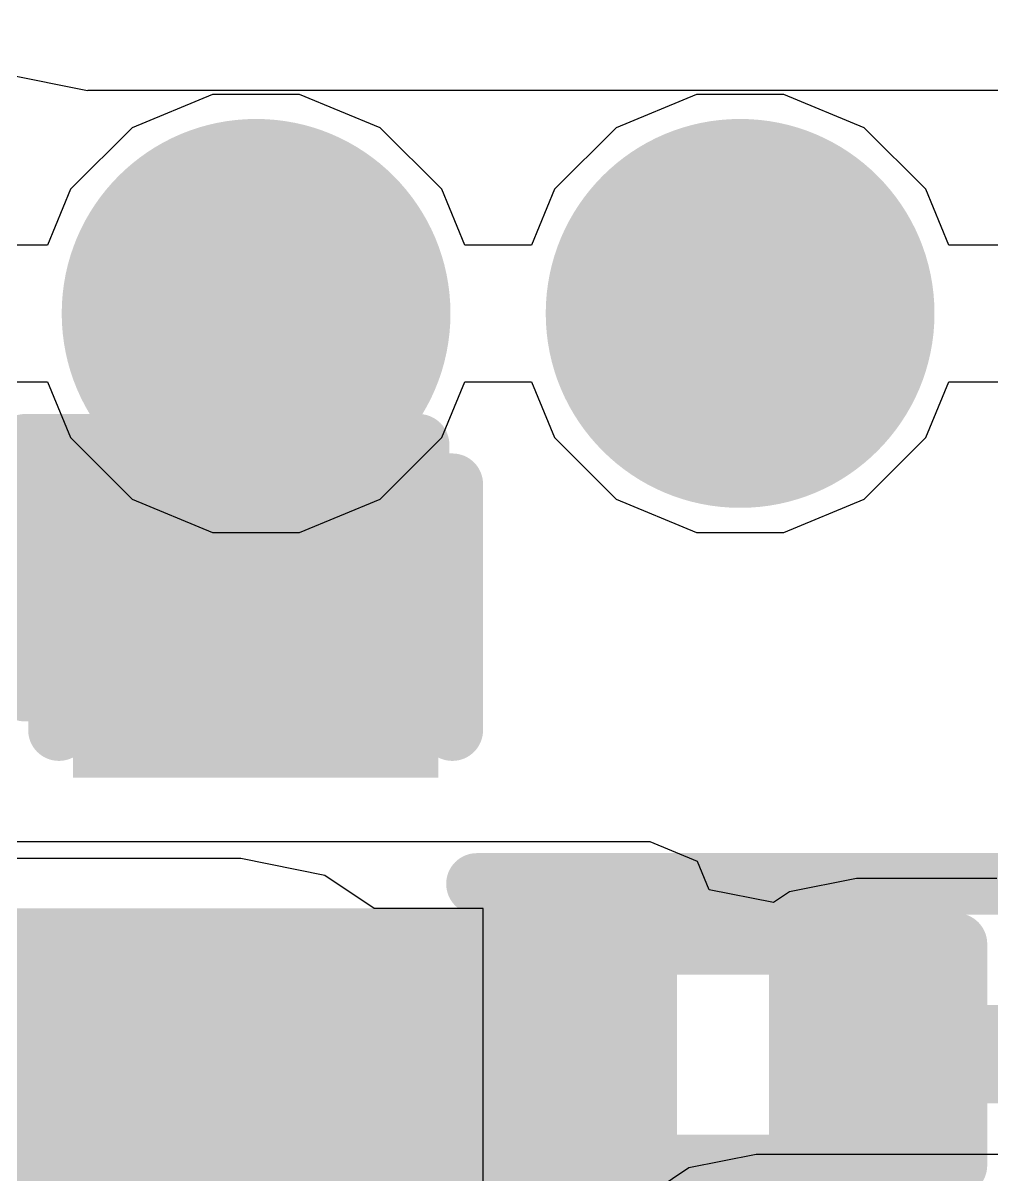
# Model space of a CAD drawing. Header units: inches. Extents: x -2.7 to 10.9, y -2.9 to 7.4.
# Drawn here: x -0.5389 to -0.4601, y 0.8063 to 0.9 of the extents above; entities that cross this region are included whole.
import ezdxf

# ---------------------------------------------------------------- set-up
doc = ezdxf.new("R2010")
doc.units = ezdxf.units.IN
doc.header["$MEASUREMENT"] = 0
for name, color, linetype in [('Board Outline', 216, 'Continuous'), ('Bottom Layer', 5, 'Continuous'), ('Bottom Overlay', 54, 'Continuous'), ('Bottom Paste', 16, 'Continuous'), ('Bottom Solder', 6, 'Continuous'), ('Drill Drawing', 1, 'Continuous'), ('Layer 2', 16, 'Continuous'), ('Layer 3', 76, 'Continuous'), ('Top Layer', 1, 'Continuous'), ('Top Overlay', 2, 'Continuous'), ('Top Paste', 8, 'Continuous'), ('Top Solder', 216, 'Continuous'), ('Via Holes', 16, 'Continuous')]:
    doc.layers.add(name, color=color, linetype=linetype)

# ---------------------------------------------------------------- blocks, each defined once
blk = doc.blocks.new('IND_0201_44')
at = {"layer": 'Top Layer'}
for points in [[(-0.015748, 0.005906), (-0.005905, 0.005906), (-0.005905, -0.005906), (-0.015748, -0.005906)], [(0.005906, 0.005906), (0.015748, 0.005906), (0.015748, -0.005906), (0.005906, -0.005906)]]:
    blk.add_hatch(color=1, dxfattribs=at).paths.add_polyline_path(points)
at = {"layer": 'Top Paste'}
for points in [[(-0.015748, 0.005906), (-0.005905, 0.005906), (-0.005905, -0.005906), (-0.015748, -0.005906)], [(0.005906, 0.005906), (0.015748, 0.005906), (0.015748, -0.005906), (0.005906, -0.005906)]]:
    blk.add_hatch(color=8, dxfattribs=at).paths.add_polyline_path(points)
at = {"layer": 'Top Solder'}
for points in [[(-0.017913, 0.008071), (-0.00374, 0.008071), (-0.00374, -0.008071), (-0.017913, -0.008071)], [(0.00374, 0.008071), (0.017913, 0.008071), (0.017913, -0.008071), (0.00374, -0.008071)]]:
    blk.add_hatch(color=216, dxfattribs=at).paths.add_polyline_path(points)
at = {"layer": 'Top Overlay'}
for points in [[(-0.019, 0.009, 0.005, 0.005, 0), (0.019, 0.009, 0.005, 0.005, 0)], [(-0.019, -0.009, 0.005, 0.005, 0), (-0.019, 0.009, 0.005, 0.005, 0)], [(0.019, -0.009, 0.005, 0.005, 0), (0.019, 0.009, 0.005, 0.005, 0)], [(-0.019, -0.009, 0.005, 0.005, 0), (0.019, -0.009, 0.005, 0.005, 0)]]:
    blk.add_lwpolyline(points, format="xyseb", dxfattribs=at)
for points in [[(-0.02025, 0.009, 0.0025, 0.0025, 1), (-0.01775, 0.009, 0.0025, 0.0025, 1)], [(-0.02025, 0.009, 0.0025, 0.0025, 1), (-0.01775, 0.009, 0.0025, 0.0025, 1)], [(0.01775, 0.009, 0.0025, 0.0025, 1), (0.02025, 0.009, 0.0025, 0.0025, 1)], [(0.01775, 0.009, 0.0025, 0.0025, 1), (0.02025, 0.009, 0.0025, 0.0025, 1)], [(-0.02025, -0.009, 0.0025, 0.0025, 1), (-0.01775, -0.009, 0.0025, 0.0025, 1)], [(-0.02025, -0.009, 0.0025, 0.0025, 1), (-0.01775, -0.009, 0.0025, 0.0025, 1)], [(0.01775, -0.009, 0.0025, 0.0025, 1), (0.02025, -0.009, 0.0025, 0.0025, 1)], [(0.01775, -0.009, 0.0025, 0.0025, 1), (0.02025, -0.009, 0.0025, 0.0025, 1)]]:
    blk.add_lwpolyline(points, format="xyseb", close=True, dxfattribs=at)
blk = doc.blocks.new('C___0402_B_317')
at = {"layer": 'Bottom Layer'}
for points in [[(-0.0095, 0.0125), (-0.0095, -0.0125), (-0.0275, -0.0125), (-0.0275, 0.0125)], [(0.0275, 0.0125), (0.0275, -0.0125), (0.0095, -0.0125), (0.0095, 0.0125)]]:
    blk.add_hatch(color=5, dxfattribs=at).paths.add_polyline_path(points)
at = {"layer": 'Bottom Paste'}
for points in [[(-0.0095, 0.0125), (-0.0095, -0.0125), (-0.0275, -0.0125), (-0.0275, 0.0125)], [(0.0275, 0.0125), (0.0275, -0.0125), (0.0095, -0.0125), (0.0095, 0.0125)]]:
    blk.add_hatch(color=16, dxfattribs=at).paths.add_polyline_path(points)
at = {"layer": 'Bottom Solder'}
for points in [[(-0.007138, 0.014862), (-0.007138, -0.014862), (-0.029862, -0.014862), (-0.029862, 0.014862)], [(0.029862, 0.014862), (0.029862, -0.014862), (0.007138, -0.014862), (0.007138, 0.014862)]]:
    blk.add_hatch(color=6, dxfattribs=at).paths.add_polyline_path(points)
at = {"layer": 'Bottom Overlay'}
for points in [[(-0.011, 0.016, 0.005, 0.005, 0), (-0.031, 0.016, 0.005, 0.005, 0)], [(-0.031, -0.016, 0.005, 0.005, 0), (-0.031, 0.016, 0.005, 0.005, 0)], [(0.031, 0.016, 0.005, 0.005, 0), (0.011, 0.016, 0.005, 0.005, 0)], [(0.031, -0.016, 0.005, 0.005, 0), (0.031, 0.016, 0.005, 0.005, 0)], [(-0.011, -0.016, 0.005, 0.005, 0), (-0.031, -0.016, 0.005, 0.005, 0)], [(0.031, -0.016, 0.005, 0.005, 0), (0.011, -0.016, 0.005, 0.005, 0)]]:
    blk.add_lwpolyline(points, format="xyseb", dxfattribs=at)
for points in [[(-0.03225, 0.016, 0.0025, 0.0025, 1), (-0.02975, 0.016, 0.0025, 0.0025, 1)], [(-0.03225, 0.016, 0.0025, 0.0025, 1), (-0.02975, 0.016, 0.0025, 0.0025, 1)], [(-0.01225, 0.016, 0.0025, 0.0025, 1), (-0.00975, 0.016, 0.0025, 0.0025, 1)], [(0.00975, 0.016, 0.0025, 0.0025, 1), (0.01225, 0.016, 0.0025, 0.0025, 1)], [(0.02975, 0.016, 0.0025, 0.0025, 1), (0.03225, 0.016, 0.0025, 0.0025, 1)], [(0.02975, 0.016, 0.0025, 0.0025, 1), (0.03225, 0.016, 0.0025, 0.0025, 1)], [(-0.03225, -0.016, 0.0025, 0.0025, 1), (-0.02975, -0.016, 0.0025, 0.0025, 1)], [(-0.03225, -0.016, 0.0025, 0.0025, 1), (-0.02975, -0.016, 0.0025, 0.0025, 1)], [(-0.01225, -0.016, 0.0025, 0.0025, 1), (-0.00975, -0.016, 0.0025, 0.0025, 1)], [(0.00975, -0.016, 0.0025, 0.0025, 1), (0.01225, -0.016, 0.0025, 0.0025, 1)], [(0.02975, -0.016, 0.0025, 0.0025, 1), (0.03225, -0.016, 0.0025, 0.0025, 1)], [(0.02975, -0.016, 0.0025, 0.0025, 1), (0.03225, -0.016, 0.0025, 0.0025, 1)]]:
    blk.add_lwpolyline(points, format="xyseb", close=True, dxfattribs=at)
blk = doc.blocks.new('C___0402_320')
at = {"layer": 'Top Layer'}
for points in [[(-0.0275, -0.0125), (-0.0275, 0.0125), (-0.0095, 0.0125), (-0.0095, -0.0125)], [(0.0095, -0.0125), (0.0095, 0.0125), (0.0275, 0.0125), (0.0275, -0.0125)]]:
    blk.add_hatch(color=1, dxfattribs=at).paths.add_polyline_path(points)
at = {"layer": 'Top Paste'}
for points in [[(-0.0275, -0.0125), (-0.0275, 0.0125), (-0.0095, 0.0125), (-0.0095, -0.0125)], [(0.0095, -0.0125), (0.0095, 0.0125), (0.0275, 0.0125), (0.0275, -0.0125)]]:
    blk.add_hatch(color=8, dxfattribs=at).paths.add_polyline_path(points)
at = {"layer": 'Top Solder'}
for points in [[(-0.029862, -0.014862), (-0.029862, 0.014862), (-0.007138, 0.014862), (-0.007138, -0.014862)], [(0.007138, -0.014862), (0.007138, 0.014862), (0.029862, 0.014862), (0.029862, -0.014862)]]:
    blk.add_hatch(color=216, dxfattribs=at).paths.add_polyline_path(points)
at = {"layer": 'Top Overlay'}
for points in [[(-0.031, -0.016, 0.005, 0.005, 0), (-0.031, 0.016, 0.005, 0.005, 0)], [(-0.011, 0.016, 0.005, 0.005, 0), (-0.031, 0.016, 0.005, 0.005, 0)], [(0.031, 0.016, 0.005, 0.005, 0), (0.011, 0.016, 0.005, 0.005, 0)], [(0.031, -0.016, 0.005, 0.005, 0), (0.031, 0.016, 0.005, 0.005, 0)], [(-0.011, -0.016, 0.005, 0.005, 0), (-0.031, -0.016, 0.005, 0.005, 0)], [(0.031, -0.016, 0.005, 0.005, 0), (0.011, -0.016, 0.005, 0.005, 0)]]:
    blk.add_lwpolyline(points, format="xyseb", dxfattribs=at)
for points in [[(-0.03225, 0.016, 0.0025, 0.0025, 1), (-0.02975, 0.016, 0.0025, 0.0025, 1)], [(-0.03225, 0.016, 0.0025, 0.0025, 1), (-0.02975, 0.016, 0.0025, 0.0025, 1)], [(-0.01225, 0.016, 0.0025, 0.0025, 1), (-0.00975, 0.016, 0.0025, 0.0025, 1)], [(0.00975, 0.016, 0.0025, 0.0025, 1), (0.01225, 0.016, 0.0025, 0.0025, 1)], [(0.02975, 0.016, 0.0025, 0.0025, 1), (0.03225, 0.016, 0.0025, 0.0025, 1)], [(0.02975, 0.016, 0.0025, 0.0025, 1), (0.03225, 0.016, 0.0025, 0.0025, 1)], [(-0.03225, -0.016, 0.0025, 0.0025, 1), (-0.02975, -0.016, 0.0025, 0.0025, 1)], [(-0.03225, -0.016, 0.0025, 0.0025, 1), (-0.02975, -0.016, 0.0025, 0.0025, 1)], [(-0.01225, -0.016, 0.0025, 0.0025, 1), (-0.00975, -0.016, 0.0025, 0.0025, 1)], [(0.00975, -0.016, 0.0025, 0.0025, 1), (0.01225, -0.016, 0.0025, 0.0025, 1)], [(0.02975, -0.016, 0.0025, 0.0025, 1), (0.03225, -0.016, 0.0025, 0.0025, 1)], [(0.02975, -0.016, 0.0025, 0.0025, 1), (0.03225, -0.016, 0.0025, 0.0025, 1)]]:
    blk.add_lwpolyline(points, format="xyseb", close=True, dxfattribs=at)

msp = doc.modelspace()

# ---------------------------------------------------------------- hatches: boundary and pattern name
at = {"layer": 'Bottom Layer'}
h = msp.add_hatch(color=5, dxfattribs=at)
edge = h.paths.add_edge_path()
edge.add_arc((-0.519961, 0.876389), 0.011811, 0, 360)
h = msp.add_hatch(color=5, dxfattribs=at)
edge = h.paths.add_edge_path()
edge.add_arc((-0.480591, 0.876389), 0.011811, 0, 360)
at = {"layer": 'Bottom Solder'}
h = msp.add_hatch(color=6, dxfattribs=at)
edge = h.paths.add_edge_path()
edge.add_arc((-0.519961, 0.876389), 0.015811, 0, 360)
h = msp.add_hatch(color=6, dxfattribs=at)
edge = h.paths.add_edge_path()
edge.add_arc((-0.480591, 0.876389), 0.015811, 0, 360)
at = {"layer": 'Layer 2'}
h = msp.add_hatch(color=16, dxfattribs=at)
edge = h.paths.add_edge_path()
edge.add_arc((-0.519961, 0.876389), 0.011811, 0, 360)
h = msp.add_hatch(color=16, dxfattribs=at)
edge = h.paths.add_edge_path()
edge.add_arc((-0.480591, 0.876389), 0.011811, 0, 360)
at = {"layer": 'Layer 3'}
h = msp.add_hatch(color=76, dxfattribs=at)
edge = h.paths.add_edge_path()
edge.add_arc((-0.519961, 0.876389), 0.011811, 0, 360)
h = msp.add_hatch(color=76, dxfattribs=at)
edge = h.paths.add_edge_path()
edge.add_arc((-0.480591, 0.876389), 0.011811, 0, 360)
at = {"layer": 'Top Layer'}
h = msp.add_hatch(color=1, dxfattribs=at)
edge = h.paths.add_edge_path()
edge.add_arc((-0.519961, 0.876389), 0.011811, 0, 360)
h = msp.add_hatch(color=1, dxfattribs=at)
edge = h.paths.add_edge_path()
edge.add_arc((-0.480591, 0.876389), 0.011811, 0, 360)
for points in [[(-0.578, 0.810213), (-0.487896, 0.810213), (-0.487896, 0.828), (-0.578, 0.828)], [(-0.578, 0.755555), (-0.505241, 0.755555), (-0.505241, 0.828), (-0.578, 0.828)]]:
    msp.add_hatch(color=1, dxfattribs=at).paths.add_polyline_path(points)
at = {"layer": 'Top Solder'}
h = msp.add_hatch(color=216, dxfattribs=at)
edge = h.paths.add_edge_path()
edge.add_arc((-0.519961, 0.876389), 0.015811, 0, 360)
h = msp.add_hatch(color=216, dxfattribs=at)
edge = h.paths.add_edge_path()
edge.add_arc((-0.480591, 0.876389), 0.015811, 0, 360)
at = {"layer": 'Via Holes'}
h = msp.add_hatch(color=7, dxfattribs=at)
edge = h.paths.add_edge_path()
edge.add_arc((-0.519961, 0.876389), 0.005906, 0, 360)
h = msp.add_hatch(color=7, dxfattribs=at)
edge = h.paths.add_edge_path()
edge.add_arc((-0.480591, 0.876389), 0.005906, 0, 360)

# ---------------------------------------------------------------- linework, layer by layer
at = {"layer": 'Board Outline'}
msp.add_lwpolyline([(-2.49969, 1.377952, 0.005, 0.005, -0.740599), (2.843295, 0.250751, 0.005, 0.005, 0)], format="xyseb", dxfattribs=at)
at = {"layer": 'Bottom Layer'}
for p, q in [((-0.521208, 0.832051), (-0.549212, 0.832051)), ((-0.51438, 0.830693), (-0.521208, 0.832051)), ((-0.51035, 0.828), (-0.51438, 0.830693)), ((-0.5015, 0.828), (-0.51035, 0.828)), ((-0.5015, 0.79877), (-0.5015, 0.828)), ((-0.479294, 0.807992), (-0.484756, 0.806906)), ((-0.45566, 0.807992), (-0.479294, 0.807992)), ((-0.484756, 0.806906), (-0.489387, 0.803812))]:
    msp.add_line(p, q, dxfattribs=at)
for points in [[(-0.519981, 0.876369, 0.012, 0.012, 0), (-0.519961, 0.876389, 0.012, 0.012, 0)], [(-0.519981, 0.850019, 0.012, 0.012, 0), (-0.519981, 0.876369, 0.012, 0.012, 0)], [(-0.52, 0.85, 0.012, 0.012, 0), (-0.519981, 0.850019, 0.012, 0.012, 0)], [(-0.555, 0.814208, 0.015, 0.015, 0), (-0.521208, 0.814208, 0.015, 0.015, 0)], [(-0.521208, 0.814208, 0.015, 0.015, 0), (-0.52, 0.813, 0.015, 0.015, 0)]]:
    msp.add_lwpolyline(points, format="xyseb", dxfattribs=at)
for points in [[(-0.522981, 0.876369, 0.006, 0.006, 1), (-0.516981, 0.876369, 0.006, 0.006, 1)], [(-0.522981, 0.876369, 0.006, 0.006, 1), (-0.516981, 0.876369, 0.006, 0.006, 1)], [(-0.522961, 0.876389, 0.006, 0.006, 1), (-0.516961, 0.876389, 0.006, 0.006, 1)], [(-0.523, 0.85, 0.006, 0.006, 1), (-0.517, 0.85, 0.006, 0.006, 1)], [(-0.522981, 0.850019, 0.006, 0.006, 1), (-0.516981, 0.850019, 0.006, 0.006, 1)], [(-0.522981, 0.850019, 0.006, 0.006, 1), (-0.516981, 0.850019, 0.006, 0.006, 1)], [(-0.524958, 0.814208, 0.0075, 0.0075, 1), (-0.517458, 0.814208, 0.0075, 0.0075, 1)], [(-0.524958, 0.814208, 0.0075, 0.0075, 1), (-0.517458, 0.814208, 0.0075, 0.0075, 1)], [(-0.52375, 0.813, 0.0075, 0.0075, 1), (-0.51625, 0.813, 0.0075, 0.0075, 1)]]:
    msp.add_lwpolyline(points, format="xyseb", close=True, dxfattribs=at)
at = {"layer": 'Bottom Overlay'}
msp.add_lwpolyline([(-0.502, 0.83, 0.005, 0.005, 0), (-0.357268, 0.83, 0.005, 0.005, 0)], format="xyseb", dxfattribs=at)
msp.add_lwpolyline([(-0.50325, 0.83, 0.0025, 0.0025, 1), (-0.50075, 0.83, 0.0025, 0.0025, 1)], format="xyseb", close=True, dxfattribs=at)
at = {"layer": 'Drill Drawing'}
for points in [[(-0.524961, 0.881389, 0.002, 0.002, 0), (-0.519961, 0.886389, 0.002, 0.002, 0)], [(-0.519961, 0.886389, 0.002, 0.002, 0), (-0.514961, 0.881389, 0.002, 0.002, 0)], [(-0.485591, 0.881389, 0.002, 0.002, 0), (-0.480591, 0.886389, 0.002, 0.002, 0)], [(-0.480591, 0.886389, 0.002, 0.002, 0), (-0.475591, 0.881389, 0.002, 0.002, 0)], [(-0.522961, 0.879389, 0.002, 0.002, 0), (-0.519961, 0.882389, 0.002, 0.002, 0)], [(-0.519961, 0.882389, 0.002, 0.002, 0), (-0.516961, 0.879389, 0.002, 0.002, 0)], [(-0.483591, 0.879389, 0.002, 0.002, 0), (-0.480591, 0.882389, 0.002, 0.002, 0)], [(-0.480591, 0.882389, 0.002, 0.002, 0), (-0.477591, 0.879389, 0.002, 0.002, 0)], [(-0.529961, 0.881389, 0.002, 0.002, 0), (-0.524961, 0.876389, 0.002, 0.002, 0)], [(-0.529961, 0.881389, 0.002, 0.002, 0), (-0.524961, 0.881389, 0.002, 0.002, 0)], [(-0.514961, 0.881389, 0.002, 0.002, 0), (-0.509961, 0.881389, 0.002, 0.002, 0)], [(-0.514961, 0.876389, 0.002, 0.002, 0), (-0.509961, 0.881389, 0.002, 0.002, 0)], [(-0.490591, 0.881389, 0.002, 0.002, 0), (-0.485591, 0.876389, 0.002, 0.002, 0)], [(-0.490591, 0.881389, 0.002, 0.002, 0), (-0.485591, 0.881389, 0.002, 0.002, 0)], [(-0.475591, 0.881389, 0.002, 0.002, 0), (-0.470591, 0.881389, 0.002, 0.002, 0)], [(-0.475591, 0.876389, 0.002, 0.002, 0), (-0.470591, 0.881389, 0.002, 0.002, 0)], [(-0.525961, 0.879389, 0.002, 0.002, 0), (-0.522961, 0.876389, 0.002, 0.002, 0)], [(-0.525961, 0.879389, 0.002, 0.002, 0), (-0.522961, 0.879389, 0.002, 0.002, 0)], [(-0.516961, 0.879389, 0.002, 0.002, 0), (-0.513961, 0.879389, 0.002, 0.002, 0)], [(-0.516961, 0.876389, 0.002, 0.002, 0), (-0.513961, 0.879389, 0.002, 0.002, 0)], [(-0.486591, 0.879389, 0.002, 0.002, 0), (-0.483591, 0.876389, 0.002, 0.002, 0)], [(-0.486591, 0.879389, 0.002, 0.002, 0), (-0.483591, 0.879389, 0.002, 0.002, 0)], [(-0.477591, 0.879389, 0.002, 0.002, 0), (-0.474591, 0.879389, 0.002, 0.002, 0)], [(-0.477591, 0.876389, 0.002, 0.002, 0), (-0.474591, 0.879389, 0.002, 0.002, 0)], [(-0.529961, 0.871389, 0.002, 0.002, 0), (-0.524961, 0.876389, 0.002, 0.002, 0)], [(-0.525961, 0.873389, 0.002, 0.002, 0), (-0.522961, 0.876389, 0.002, 0.002, 0)], [(-0.516961, 0.876389, 0.002, 0.002, 0), (-0.513961, 0.873389, 0.002, 0.002, 0)], [(-0.514961, 0.876389, 0.002, 0.002, 0), (-0.509961, 0.871389, 0.002, 0.002, 0)], [(-0.490591, 0.871389, 0.002, 0.002, 0), (-0.485591, 0.876389, 0.002, 0.002, 0)], [(-0.486591, 0.873389, 0.002, 0.002, 0), (-0.483591, 0.876389, 0.002, 0.002, 0)], [(-0.477591, 0.876389, 0.002, 0.002, 0), (-0.474591, 0.873389, 0.002, 0.002, 0)], [(-0.475591, 0.876389, 0.002, 0.002, 0), (-0.470591, 0.871389, 0.002, 0.002, 0)], [(-0.525961, 0.873389, 0.002, 0.002, 0), (-0.522961, 0.873389, 0.002, 0.002, 0)], [(-0.522961, 0.873389, 0.002, 0.002, 0), (-0.519961, 0.870389, 0.002, 0.002, 0)], [(-0.519961, 0.870389, 0.002, 0.002, 0), (-0.516961, 0.873389, 0.002, 0.002, 0)], [(-0.516961, 0.873389, 0.002, 0.002, 0), (-0.513961, 0.873389, 0.002, 0.002, 0)], [(-0.486591, 0.873389, 0.002, 0.002, 0), (-0.483591, 0.873389, 0.002, 0.002, 0)], [(-0.483591, 0.873389, 0.002, 0.002, 0), (-0.480591, 0.870389, 0.002, 0.002, 0)], [(-0.480591, 0.870389, 0.002, 0.002, 0), (-0.477591, 0.873389, 0.002, 0.002, 0)], [(-0.477591, 0.873389, 0.002, 0.002, 0), (-0.474591, 0.873389, 0.002, 0.002, 0)], [(-0.529961, 0.871389, 0.002, 0.002, 0), (-0.524961, 0.871389, 0.002, 0.002, 0)], [(-0.524961, 0.871389, 0.002, 0.002, 0), (-0.519961, 0.866389, 0.002, 0.002, 0)], [(-0.519961, 0.866389, 0.002, 0.002, 0), (-0.514961, 0.871389, 0.002, 0.002, 0)], [(-0.514961, 0.871389, 0.002, 0.002, 0), (-0.509961, 0.871389, 0.002, 0.002, 0)], [(-0.490591, 0.871389, 0.002, 0.002, 0), (-0.485591, 0.871389, 0.002, 0.002, 0)], [(-0.485591, 0.871389, 0.002, 0.002, 0), (-0.480591, 0.866389, 0.002, 0.002, 0)], [(-0.480591, 0.866389, 0.002, 0.002, 0), (-0.475591, 0.871389, 0.002, 0.002, 0)], [(-0.475591, 0.871389, 0.002, 0.002, 0), (-0.470591, 0.871389, 0.002, 0.002, 0)]]:
    msp.add_lwpolyline(points, format="xyseb", dxfattribs=at)
for points in [[(-0.520461, 0.886389, 0.001, 0.001, 1), (-0.519461, 0.886389, 0.001, 0.001, 1)], [(-0.520461, 0.886389, 0.001, 0.001, 1), (-0.519461, 0.886389, 0.001, 0.001, 1)], [(-0.481091, 0.886389, 0.001, 0.001, 1), (-0.480091, 0.886389, 0.001, 0.001, 1)], [(-0.481091, 0.886389, 0.001, 0.001, 1), (-0.480091, 0.886389, 0.001, 0.001, 1)], [(-0.520461, 0.882389, 0.001, 0.001, 1), (-0.519461, 0.882389, 0.001, 0.001, 1)], [(-0.520461, 0.882389, 0.001, 0.001, 1), (-0.519461, 0.882389, 0.001, 0.001, 1)], [(-0.481091, 0.882389, 0.001, 0.001, 1), (-0.480091, 0.882389, 0.001, 0.001, 1)], [(-0.481091, 0.882389, 0.001, 0.001, 1), (-0.480091, 0.882389, 0.001, 0.001, 1)], [(-0.530461, 0.881389, 0.001, 0.001, 1), (-0.529461, 0.881389, 0.001, 0.001, 1)], [(-0.530461, 0.881389, 0.001, 0.001, 1), (-0.529461, 0.881389, 0.001, 0.001, 1)], [(-0.525461, 0.881389, 0.001, 0.001, 1), (-0.524461, 0.881389, 0.001, 0.001, 1)], [(-0.525461, 0.881389, 0.001, 0.001, 1), (-0.524461, 0.881389, 0.001, 0.001, 1)], [(-0.515461, 0.881389, 0.001, 0.001, 1), (-0.514461, 0.881389, 0.001, 0.001, 1)], [(-0.515461, 0.881389, 0.001, 0.001, 1), (-0.514461, 0.881389, 0.001, 0.001, 1)], [(-0.510461, 0.881389, 0.001, 0.001, 1), (-0.509461, 0.881389, 0.001, 0.001, 1)], [(-0.510461, 0.881389, 0.001, 0.001, 1), (-0.509461, 0.881389, 0.001, 0.001, 1)], [(-0.491091, 0.881389, 0.001, 0.001, 1), (-0.490091, 0.881389, 0.001, 0.001, 1)], [(-0.491091, 0.881389, 0.001, 0.001, 1), (-0.490091, 0.881389, 0.001, 0.001, 1)], [(-0.486091, 0.881389, 0.001, 0.001, 1), (-0.485091, 0.881389, 0.001, 0.001, 1)], [(-0.486091, 0.881389, 0.001, 0.001, 1), (-0.485091, 0.881389, 0.001, 0.001, 1)], [(-0.476091, 0.881389, 0.001, 0.001, 1), (-0.475091, 0.881389, 0.001, 0.001, 1)], [(-0.476091, 0.881389, 0.001, 0.001, 1), (-0.475091, 0.881389, 0.001, 0.001, 1)], [(-0.471091, 0.881389, 0.001, 0.001, 1), (-0.470091, 0.881389, 0.001, 0.001, 1)], [(-0.471091, 0.881389, 0.001, 0.001, 1), (-0.470091, 0.881389, 0.001, 0.001, 1)], [(-0.526461, 0.879389, 0.001, 0.001, 1), (-0.525461, 0.879389, 0.001, 0.001, 1)], [(-0.526461, 0.879389, 0.001, 0.001, 1), (-0.525461, 0.879389, 0.001, 0.001, 1)], [(-0.523461, 0.879389, 0.001, 0.001, 1), (-0.522461, 0.879389, 0.001, 0.001, 1)], [(-0.523461, 0.879389, 0.001, 0.001, 1), (-0.522461, 0.879389, 0.001, 0.001, 1)], [(-0.517461, 0.879389, 0.001, 0.001, 1), (-0.516461, 0.879389, 0.001, 0.001, 1)], [(-0.517461, 0.879389, 0.001, 0.001, 1), (-0.516461, 0.879389, 0.001, 0.001, 1)], [(-0.514461, 0.879389, 0.001, 0.001, 1), (-0.513461, 0.879389, 0.001, 0.001, 1)], [(-0.514461, 0.879389, 0.001, 0.001, 1), (-0.513461, 0.879389, 0.001, 0.001, 1)], [(-0.487091, 0.879389, 0.001, 0.001, 1), (-0.486091, 0.879389, 0.001, 0.001, 1)], [(-0.487091, 0.879389, 0.001, 0.001, 1), (-0.486091, 0.879389, 0.001, 0.001, 1)], [(-0.484091, 0.879389, 0.001, 0.001, 1), (-0.483091, 0.879389, 0.001, 0.001, 1)], [(-0.484091, 0.879389, 0.001, 0.001, 1), (-0.483091, 0.879389, 0.001, 0.001, 1)], [(-0.478091, 0.879389, 0.001, 0.001, 1), (-0.477091, 0.879389, 0.001, 0.001, 1)], [(-0.478091, 0.879389, 0.001, 0.001, 1), (-0.477091, 0.879389, 0.001, 0.001, 1)], [(-0.475091, 0.879389, 0.001, 0.001, 1), (-0.474091, 0.879389, 0.001, 0.001, 1)], [(-0.475091, 0.879389, 0.001, 0.001, 1), (-0.474091, 0.879389, 0.001, 0.001, 1)], [(-0.525461, 0.876389, 0.001, 0.001, 1), (-0.524461, 0.876389, 0.001, 0.001, 1)], [(-0.525461, 0.876389, 0.001, 0.001, 1), (-0.524461, 0.876389, 0.001, 0.001, 1)], [(-0.523461, 0.876389, 0.001, 0.001, 1), (-0.522461, 0.876389, 0.001, 0.001, 1)], [(-0.523461, 0.876389, 0.001, 0.001, 1), (-0.522461, 0.876389, 0.001, 0.001, 1)], [(-0.517461, 0.876389, 0.001, 0.001, 1), (-0.516461, 0.876389, 0.001, 0.001, 1)], [(-0.517461, 0.876389, 0.001, 0.001, 1), (-0.516461, 0.876389, 0.001, 0.001, 1)], [(-0.515461, 0.876389, 0.001, 0.001, 1), (-0.514461, 0.876389, 0.001, 0.001, 1)], [(-0.515461, 0.876389, 0.001, 0.001, 1), (-0.514461, 0.876389, 0.001, 0.001, 1)], [(-0.486091, 0.876389, 0.001, 0.001, 1), (-0.485091, 0.876389, 0.001, 0.001, 1)], [(-0.486091, 0.876389, 0.001, 0.001, 1), (-0.485091, 0.876389, 0.001, 0.001, 1)], [(-0.484091, 0.876389, 0.001, 0.001, 1), (-0.483091, 0.876389, 0.001, 0.001, 1)], [(-0.484091, 0.876389, 0.001, 0.001, 1), (-0.483091, 0.876389, 0.001, 0.001, 1)], [(-0.478091, 0.876389, 0.001, 0.001, 1), (-0.477091, 0.876389, 0.001, 0.001, 1)], [(-0.478091, 0.876389, 0.001, 0.001, 1), (-0.477091, 0.876389, 0.001, 0.001, 1)], [(-0.476091, 0.876389, 0.001, 0.001, 1), (-0.475091, 0.876389, 0.001, 0.001, 1)], [(-0.476091, 0.876389, 0.001, 0.001, 1), (-0.475091, 0.876389, 0.001, 0.001, 1)], [(-0.526461, 0.873389, 0.001, 0.001, 1), (-0.525461, 0.873389, 0.001, 0.001, 1)], [(-0.526461, 0.873389, 0.001, 0.001, 1), (-0.525461, 0.873389, 0.001, 0.001, 1)], [(-0.523461, 0.873389, 0.001, 0.001, 1), (-0.522461, 0.873389, 0.001, 0.001, 1)], [(-0.523461, 0.873389, 0.001, 0.001, 1), (-0.522461, 0.873389, 0.001, 0.001, 1)], [(-0.517461, 0.873389, 0.001, 0.001, 1), (-0.516461, 0.873389, 0.001, 0.001, 1)], [(-0.517461, 0.873389, 0.001, 0.001, 1), (-0.516461, 0.873389, 0.001, 0.001, 1)], [(-0.514461, 0.873389, 0.001, 0.001, 1), (-0.513461, 0.873389, 0.001, 0.001, 1)], [(-0.514461, 0.873389, 0.001, 0.001, 1), (-0.513461, 0.873389, 0.001, 0.001, 1)], [(-0.487091, 0.873389, 0.001, 0.001, 1), (-0.486091, 0.873389, 0.001, 0.001, 1)], [(-0.487091, 0.873389, 0.001, 0.001, 1), (-0.486091, 0.873389, 0.001, 0.001, 1)], [(-0.484091, 0.873389, 0.001, 0.001, 1), (-0.483091, 0.873389, 0.001, 0.001, 1)], [(-0.484091, 0.873389, 0.001, 0.001, 1), (-0.483091, 0.873389, 0.001, 0.001, 1)], [(-0.478091, 0.873389, 0.001, 0.001, 1), (-0.477091, 0.873389, 0.001, 0.001, 1)], [(-0.478091, 0.873389, 0.001, 0.001, 1), (-0.477091, 0.873389, 0.001, 0.001, 1)], [(-0.475091, 0.873389, 0.001, 0.001, 1), (-0.474091, 0.873389, 0.001, 0.001, 1)], [(-0.475091, 0.873389, 0.001, 0.001, 1), (-0.474091, 0.873389, 0.001, 0.001, 1)], [(-0.530461, 0.871389, 0.001, 0.001, 1), (-0.529461, 0.871389, 0.001, 0.001, 1)], [(-0.530461, 0.871389, 0.001, 0.001, 1), (-0.529461, 0.871389, 0.001, 0.001, 1)], [(-0.525461, 0.871389, 0.001, 0.001, 1), (-0.524461, 0.871389, 0.001, 0.001, 1)], [(-0.525461, 0.871389, 0.001, 0.001, 1), (-0.524461, 0.871389, 0.001, 0.001, 1)], [(-0.515461, 0.871389, 0.001, 0.001, 1), (-0.514461, 0.871389, 0.001, 0.001, 1)], [(-0.515461, 0.871389, 0.001, 0.001, 1), (-0.514461, 0.871389, 0.001, 0.001, 1)], [(-0.510461, 0.871389, 0.001, 0.001, 1), (-0.509461, 0.871389, 0.001, 0.001, 1)], [(-0.510461, 0.871389, 0.001, 0.001, 1), (-0.509461, 0.871389, 0.001, 0.001, 1)], [(-0.491091, 0.871389, 0.001, 0.001, 1), (-0.490091, 0.871389, 0.001, 0.001, 1)], [(-0.491091, 0.871389, 0.001, 0.001, 1), (-0.490091, 0.871389, 0.001, 0.001, 1)], [(-0.486091, 0.871389, 0.001, 0.001, 1), (-0.485091, 0.871389, 0.001, 0.001, 1)], [(-0.486091, 0.871389, 0.001, 0.001, 1), (-0.485091, 0.871389, 0.001, 0.001, 1)], [(-0.476091, 0.871389, 0.001, 0.001, 1), (-0.475091, 0.871389, 0.001, 0.001, 1)], [(-0.476091, 0.871389, 0.001, 0.001, 1), (-0.475091, 0.871389, 0.001, 0.001, 1)], [(-0.471091, 0.871389, 0.001, 0.001, 1), (-0.470091, 0.871389, 0.001, 0.001, 1)], [(-0.471091, 0.871389, 0.001, 0.001, 1), (-0.470091, 0.871389, 0.001, 0.001, 1)], [(-0.520461, 0.870389, 0.001, 0.001, 1), (-0.519461, 0.870389, 0.001, 0.001, 1)], [(-0.520461, 0.870389, 0.001, 0.001, 1), (-0.519461, 0.870389, 0.001, 0.001, 1)], [(-0.481091, 0.870389, 0.001, 0.001, 1), (-0.480091, 0.870389, 0.001, 0.001, 1)], [(-0.481091, 0.870389, 0.001, 0.001, 1), (-0.480091, 0.870389, 0.001, 0.001, 1)], [(-0.520461, 0.866389, 0.001, 0.001, 1), (-0.519461, 0.866389, 0.001, 0.001, 1)], [(-0.520461, 0.866389, 0.001, 0.001, 1), (-0.519461, 0.866389, 0.001, 0.001, 1)], [(-0.481091, 0.866389, 0.001, 0.001, 1), (-0.480091, 0.866389, 0.001, 0.001, 1)], [(-0.481091, 0.866389, 0.001, 0.001, 1), (-0.480091, 0.866389, 0.001, 0.001, 1)]]:
    msp.add_lwpolyline(points, format="xyseb", close=True, dxfattribs=at)
at = {"layer": 'Layer 3'}
for p, q in [((-0.523504, 0.8942), (-0.53005, 0.891488)), ((-0.516419, 0.8942), (-0.523504, 0.8942)), ((-0.509872, 0.891488), (-0.516419, 0.8942)), ((-0.484134, 0.8942), (-0.49068, 0.891488)), ((-0.477048, 0.8942), (-0.484134, 0.8942)), ((-0.470502, 0.891488), (-0.477048, 0.8942)), ((-0.53005, 0.891488), (-0.535061, 0.886478)), ((-0.504862, 0.886478), (-0.509872, 0.891488)), ((-0.49068, 0.891488), (-0.495691, 0.886478)), ((-0.465492, 0.886478), (-0.470502, 0.891488)), ((-0.535061, 0.886478), (-0.53694, 0.88194)), ((-0.502982, 0.88194), (-0.504862, 0.886478)), ((-0.495691, 0.886478), (-0.49757, 0.88194)), ((-0.463612, 0.88194), (-0.465492, 0.886478)), ((-0.53694, 0.88194), (-0.542352, 0.88194)), ((-0.49757, 0.88194), (-0.502982, 0.88194)), ((-0.4582, 0.88194), (-0.463612, 0.88194)), ((-0.542352, 0.870837), (-0.53694, 0.870837)), ((-0.53694, 0.870837), (-0.535061, 0.8663)), ((-0.504862, 0.8663), (-0.502982, 0.870837)), ((-0.502982, 0.870837), (-0.49757, 0.870837)), ((-0.49757, 0.870837), (-0.495691, 0.8663)), ((-0.465492, 0.8663), (-0.463612, 0.870837)), ((-0.463612, 0.870837), (-0.4582, 0.870837)), ((-0.535061, 0.8663), (-0.53005, 0.861289)), ((-0.509872, 0.861289), (-0.504862, 0.8663)), ((-0.495691, 0.8663), (-0.49068, 0.861289)), ((-0.470502, 0.861289), (-0.465492, 0.8663)), ((-0.53005, 0.861289), (-0.523504, 0.858578)), ((-0.516419, 0.858578), (-0.509872, 0.861289)), ((-0.49068, 0.861289), (-0.484134, 0.858578)), ((-0.477048, 0.858578), (-0.470502, 0.861289)), ((-0.523504, 0.858578), (-0.516419, 0.858578)), ((-0.484134, 0.858578), (-0.477048, 0.858578))]:
    msp.add_line(p, q, dxfattribs=at)
at = {"layer": 'Top Layer'}
for p, q in [((-0.540298, 0.895843), (-0.533665, 0.894524)), ((-0.533665, 0.894524), (-0.533624, 0.894532)), ((-0.533624, 0.894532), (-0.378686, 0.894532)), ((-0.487896, 0.833412), (-0.554327, 0.833412)), ((-0.484069, 0.831827), (-0.487896, 0.833412)), ((-0.483116, 0.829527), (-0.484069, 0.831827)), ((-0.471124, 0.830432), (-0.476587, 0.829345)), ((-0.459721, 0.830432), (-0.471124, 0.830432)), ((-0.477874, 0.828485), (-0.483116, 0.829527)), ((-0.476587, 0.829345), (-0.477874, 0.828485))]:
    msp.add_line(p, q, dxfattribs=at)
msp.add_lwpolyline([(-0.471124, 0.816157, 0.008, 0.008, 0), (-0.44126, 0.816157, 0.008, 0.008, 0)], format="xyseb", dxfattribs=at)
msp.add_lwpolyline([(-0.473124, 0.816157, 0.004, 0.004, 1), (-0.469124, 0.816157, 0.004, 0.004, 1)], format="xyseb", close=True, dxfattribs=at)

# ---------------------------------------------------------------- block references
at = {"rotation": 270}
for name, p in [('C___0402_320', (-0.522738, 0.834706)), ('C___0402_B_317', (-0.52, 0.8315))]:
    msp.add_blockref(name, p, dxfattribs=at)
msp.add_blockref('IND_0201_44', (-0.48199, 0.816118))

doc.saveas('drawing.dxf')
